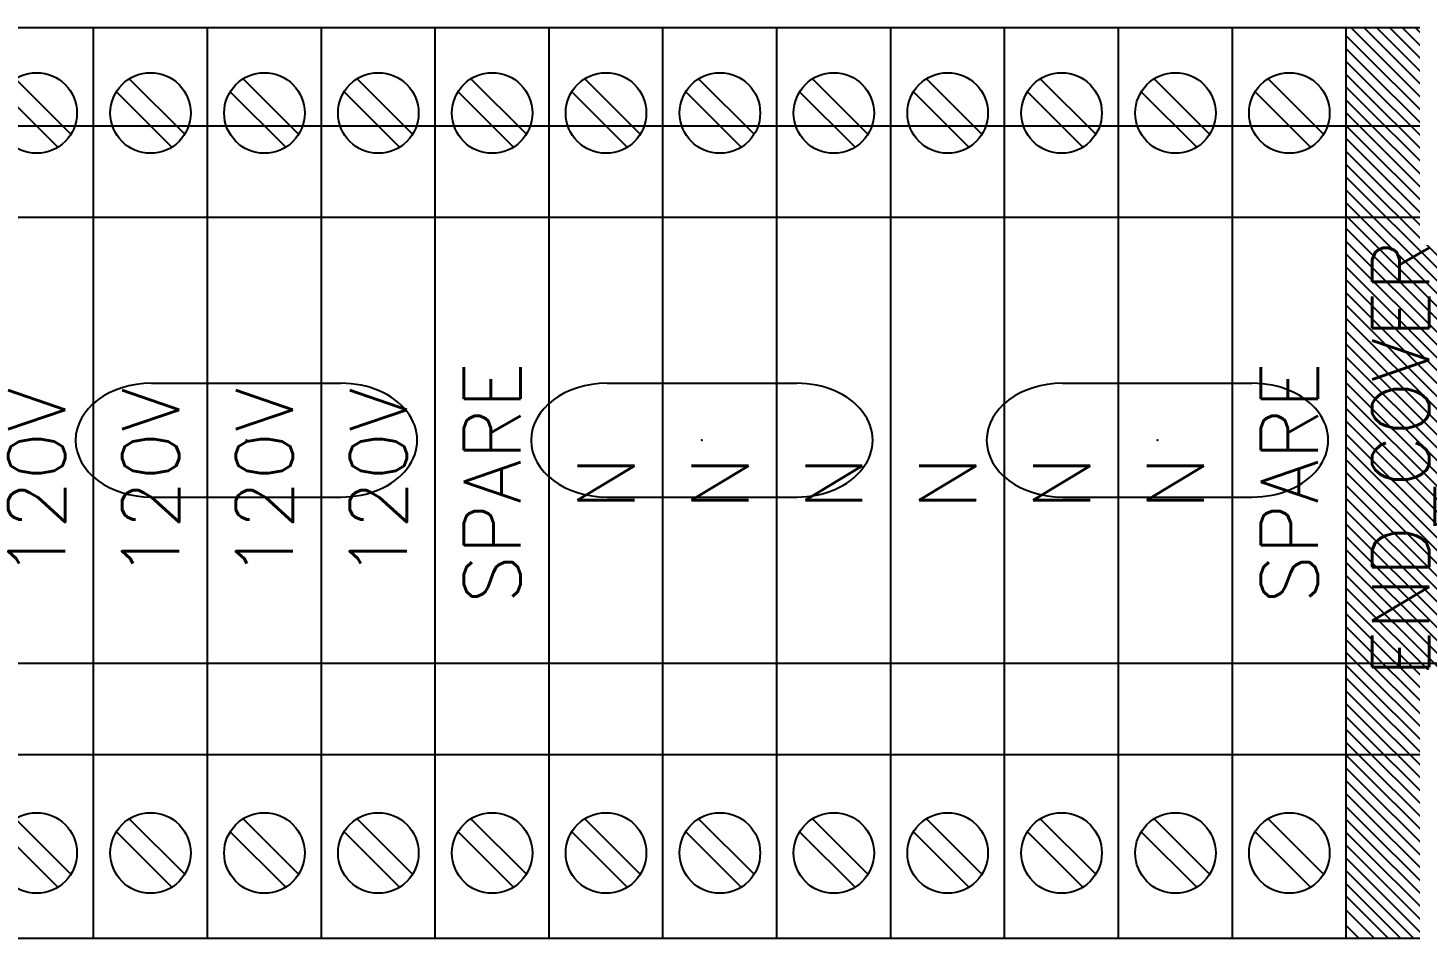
# Model space of a CAD drawing. Header units: inches. Extents: x 0.1 to 89.7, y 0.1 to 57.6.
# Drawn here: x 26.582 to 29.618, y 27.281 to 29.281 of the extents above; entities that cross this region are included whole.
import ezdxf
from ezdxf.enums import TextEntityAlignment as Align

# ---------------------------------------------------------------- set-up
doc = ezdxf.new("R2010")
doc.units = ezdxf.units.IN
doc.header["$MEASUREMENT"] = 0
doc.set_wipeout_variables(frame=1)
for name, color, linetype in [('PSYMS', 7, 'Continuous'), ('PTERM', 4, 'Continuous'), ('PWIRE', 84, 'Continuous')]:
    doc.layers.add(name, color=color, linetype=linetype)
doc.styles.get("Standard").update_dxf_attribs({"font": 'arial.ttf'})
doc.styles.add('WD', font='romans.shx', dxfattribs={"height": 0.185})

# ---------------------------------------------------------------- blocks, each defined once
blk = doc.blocks.new('wd_default_terminal')
at = {"color": 4, "style": 'WD', "flags": 1}
for tag, p in [('INST', (0, 0.5)), ('LOC', (0, 0.3125)), ('P_TAGSTRIP', (0, 0.125))]:
    blk.add_attdef(tag, text='', height=0.125, dxfattribs=at).set_placement(p, align=Align.MIDDLE_CENTER)
at = {"color": 3, "linetype": 'Continuous', "style": 'WD', "width": 0.8}
blk.add_attdef('WIRENOL', text='', height=0.125, dxfattribs=at).set_placement((-1.125, -0.125), align=Align.MIDDLE_RIGHT)
blk.add_attdef('WIRENOR', text='', height=0.125, dxfattribs=at).set_placement((1.125, -0.125), align=Align.MIDDLE_LEFT)
at = {"color": 3, "linetype": 'Continuous', "style": 'WD', "width": 0.8, "flags": 1}
blk.add_attdef('TERMDESCL', text='', height=0.075, dxfattribs=at).set_placement((-1.125, -0.25), align=Align.MIDDLE_RIGHT)
blk.add_attdef('TERMDESCR', text='', height=0.075, dxfattribs=at).set_placement((1.125, -0.25), align=Align.MIDDLE_LEFT)
blk.add_wipeout([(-1, 0), (1, 0), (1, -0.25), (-1, -0.25)])
blk.add_wipeout([(-1, 0), (1, 0), (1, -0.25), (-1, -0.25)])
blk.add_wipeout([(1, -0.25), (-1, -0.25), (-1, 0), (1, 0)])
for p, q in [((-0.8875, -0.1717), (-0.7658, -0.05)), ((0.7375, -0.1717), (0.8592, -0.05)), ((-0.8592, -0.2), (-0.7375, -0.0783)), ((0.7658, -0.2), (0.8875, -0.0783))]:
    blk.add_line(p, q)
blk.add_lwpolyline([(1, -0.25), (-1, -0.25), (-1, 0), (1, 0)], close=True)
for centre in [(-0.8125, -0.125), (0.8125, -0.125)]:
    blk.add_circle(centre, 0.0884)
at = {"color": 4, "style": 'WD', "flags": 1}
for tag, p in [('MFG', (-0.625, -0.0625)), ('WDBLKNAM', (0.5625, -0.0625)), ('CAT', (-0.625, -0.125)), ('FPT', (0.5625, -0.125)), ('ASSYCODE', (-0.625, -0.1875)), ('FP', (0.5625, -0.1875))]:
    blk.add_attdef(tag, text='', height=0.01, dxfattribs=at).set_placement(p, align=Align.MIDDLE_CENTER)
at = {"color": 4, "style": 'WD'}
for tag in ['WIRENO', 'TERM']:
    blk.add_attdef(tag, text='', height=0.125, dxfattribs=at).set_placement((0, -0.125), align=Align.MIDDLE_CENTER)
blk = doc.blocks.new('wd_default_accessory')
at = {"style": 'WD', "flags": 1}
for tag, p in [('INST', (0, 0.4898)), ('LOC', (0, 0.3023)), ('P_TAGSTRIP', (0, 0.1148))]:
    blk.add_attdef(tag, text='', height=0.125, dxfattribs=at).set_placement(p, align=Align.MIDDLE_CENTER)
at = {"style": 'WD'}
blk.add_attdef('TERM', text='', height=0.125, dxfattribs=at).set_placement((-1.0446, -0.1822), align=Align.RIGHT)
blk.add_wipeout([(1, -0.25), (-1, -0.25), (-1, 0), (1, 0)])
for p, q in [((-0.9608, -0.25), (-0.7108, 0)), ((-0.9326, -0.25), (-0.6826, 0)), ((-0.9044, -0.25), (-0.6544, 0)), ((-0.8762, -0.25), (-0.6262, 0)), ((-0.848, -0.25), (-0.598, 0)), ((-0.8198, -0.25), (-0.5698, 0)), ((-0.7915, -0.25), (-0.5415, 0)), ((-0.7633, -0.25), (-0.5133, 0)), ((-0.7351, -0.25), (-0.4851, 0)), ((-0.7069, -0.25), (-0.4569, 0)), ((-0.6787, -0.25), (-0.4287, 0)), ((-0.6505, -0.25), (-0.4005, 0)), ((-0.6223, -0.25), (-0.3723, 0)), ((-0.5941, -0.25), (-0.3441, 0)), ((-0.5658, -0.25), (-0.3158, 0)), ((-0.5376, -0.25), (-0.2876, 0)), ((-0.5094, -0.25), (-0.2594, 0)), ((-0.453, -0.25), (-0.203, 0)), ((-0.3684, -0.25), (-0.1184, 0)), ((-0.3402, -0.25), (-0.0902, 0)), ((-0.2837, -0.25), (-0.0337, 0)), ((-0.2555, -0.25), (-0.0055, 0)), ((-0.1991, -0.25), (0.0509, 0)), ((-0.1709, -0.25), (0.0791, 0)), ((-0.1427, -0.25), (0.1073, 0)), ((-0.0863, -0.25), (0.1637, 0)), ((-0.058, -0.25), (0.192, 0)), ((-0.0298, -0.25), (0.2202, 0)), ((-0.0016, -0.25), (0.2484, 0)), ((0.0548, -0.25), (0.3048, 0)), ((0.083, -0.25), (0.333, 0)), ((0.1112, -0.25), (0.3612, 0)), ((0.1394, -0.25), (0.3902, 0.0008)), ((0.3933, -0.25), (0.6433, 0)), ((0.4216, -0.25), (0.6716, 0)), ((0.4498, -0.25), (0.6998, 0)), ((0.5062, -0.25), (0.7562, 0)), ((0.5626, -0.25), (0.8126, 0)), ((0.5908, -0.25), (0.8408, 0)), ((0.619, -0.25), (0.869, 0)), ((0.6755, -0.25), (0.9255, 0)), ((0.7319, -0.25), (0.9819, 0)), ((-1, -0.0621), (-0.9379, 0)), ((-1, -0.0282), (-0.9718, 0)), ((-1, -0.1199), (-0.8801, 0)), ((-1, -0.1481), (-0.8519, 0)), ((-1, -0.1763), (-0.8237, 0)), ((-1, -0.2046), (-0.7954, 0)), ((-1, -0.2328), (-0.7672, 0)), ((-1, -0.0926), (-0.9074, 0)), ((-0.989, -0.25), (-0.739, 0)), ((-0.4812, -0.25), (-0.2312, 0)), ((-0.4248, -0.25), (-0.1748, 0)), ((-0.3966, -0.25), (-0.1466, 0)), ((-0.3119, -0.25), (-0.0619, 0)), ((-0.2273, -0.25), (0.0227, 0)), ((-0.1145, -0.25), (0.1355, 0)), ((0.0266, -0.25), (0.2766, 0)), ((0.1677, -0.25), (0.4177, 0)), ((0.1959, -0.25), (0.4459, 0)), ((0.2241, -0.25), (0.4741, 0)), ((0.2523, -0.25), (0.5023, 0)), ((0.2805, -0.25), (0.5305, 0)), ((0.3087, -0.25), (0.5587, 0)), ((0.3369, -0.25), (0.5869, 0)), ((0.3651, -0.25), (0.6151, 0)), ((0.478, -0.25), (0.728, 0)), ((0.5344, -0.25), (0.7844, 0)), ((0.6472, -0.25), (0.8972, 0)), ((0.7037, -0.25), (0.9537, 0)), ((0.7601, -0.25), (1, -0.0101)), ((0.7883, -0.25), (1, -0.0383)), ((0.8165, -0.25), (1, -0.0665)), ((0.8447, -0.25), (1, -0.0947)), ((0.8729, -0.25), (1, -0.1229)), ((0.9012, -0.25), (1, -0.1512)), ((0.9294, -0.25), (1, -0.1794)), ((0.9576, -0.25), (1, -0.2076)), ((0.9858, -0.25), (1, -0.2358))]:
    blk.add_line(p, q)
blk.add_lwpolyline([(1, -0.25), (-1, -0.25), (-1, 0), (1, 0)], close=True)
at = {"style": 'WD', "flags": 1}
for tag, p in [('MFG', (-0.625, -0.0625)), ('WDBLKNAM', (0.5625, -0.0625)), ('CAT', (-0.625, -0.125)), ('FPT', (0.5625, -0.125)), ('ASSYCODE', (-0.625, -0.1875)), ('FP', (0.5625, -0.1875))]:
    blk.add_attdef(tag, text='', height=0.01, dxfattribs=at).set_placement(p, align=Align.MIDDLE_CENTER)
blk = doc.blocks.new('HDIN152C3')
for p, q in [((0, 0.69), (24, 0.69)), ((0, 0.49), (24, 0.49)), ((17.2918, 0.125), (17.7082, 0.125)), ((18.2918, 0.125), (18.7082, 0.125)), ((19.2918, 0.125), (19.7082, 0.125)), ((17.2918, -0.125), (17.7082, -0.125)), ((18.2918, -0.125), (18.7082, -0.125)), ((19.2918, -0.125), (19.7082, -0.125)), ((0, -0.49), (24, -0.49)), ((0, -0.69), (24, -0.69))]:
    blk.add_line(p, q)
for centre, start_param, end_param in [((17.2918, 0), -1.570796, 1.570794), ((17.7082, 0), 1.570794, 4.712394), ((18.2918, 0), -1.570796, 1.570794), ((18.7082, 0), 1.570794, 4.712394), ((19.2918, 0), -1.570796, 1.570794), ((19.7082, 0), 1.570794, 4.712394)]:
    blk.add_ellipse(centre, major_axis=(-0.1668, 0), ratio=0.749429, start_param=start_param, end_param=end_param)
for p in [(17.5, 0), (18.5, 0), (19.5, 0)]:
    blk.add_point(p)
at = {"flags": 11}
for p in [(1.5, 0), (22.5, 0)]:
    blk.add_attdef('NC', text='', height=0.01, rotation=270, dxfattribs=at).set_placement(p, align=Align.MIDDLE)

msp = doc.modelspace()

# ---------------------------------------------------------------- block references
at = {"layer": 'PSYMS'}
ref = msp.add_blockref('wd_default_terminal', (26.47703, 28.28098), dxfattribs=dict(at, rotation=90))
ref.add_attrib('WIRENO', '120V', dxfattribs={"layer": 'PWIRE', "color": 4, "height": 0.125, "rotation": 90, "style": 'WD'}).set_placement((26.60203, 28.28098), align=Align.MIDDLE_CENTER)

# ---------------------------------------------------------------- next in the draw order: block references
ref = msp.add_blockref('wd_default_terminal', (26.72703, 28.28098), dxfattribs=dict(at, rotation=90))
ref.add_attrib('WIRENO', '120V', dxfattribs={"layer": 'PWIRE', "color": 4, "height": 0.125, "rotation": 90, "style": 'WD'}).set_placement((26.85203, 28.28098), align=Align.MIDDLE_CENTER)

# ---------------------------------------------------------------- next in the draw order: block references
ref = msp.add_blockref('wd_default_terminal', (26.97703, 28.28098), dxfattribs=dict(at, rotation=90))
ref.add_attrib('WIRENO', '120V', dxfattribs={"layer": 'PWIRE', "color": 4, "height": 0.125, "rotation": 90, "style": 'WD'}).set_placement((27.10203, 28.28098), align=Align.MIDDLE_CENTER)

# ---------------------------------------------------------------- next in the draw order: block references
ref = msp.add_blockref('wd_default_terminal', (27.22703, 28.28098), dxfattribs=dict(at, rotation=90))
ref.add_attrib('TERM', '120V', dxfattribs={"layer": 'PTERM', "color": 4, "height": 0.125, "rotation": 90, "style": 'WD'}).set_placement((27.35203, 28.28098), align=Align.MIDDLE_CENTER)

# ---------------------------------------------------------------- next in the draw order: block references
ref = msp.add_blockref('wd_default_terminal', (27.47703, 28.28098), dxfattribs=dict(at, rotation=90))
ref.add_attrib('TERM', 'SPARE', dxfattribs={"layer": 'PTERM', "color": 4, "height": 0.125, "rotation": 90, "style": 'WD'}).set_placement((27.60203, 28.28098), align=Align.MIDDLE_CENTER)

# ---------------------------------------------------------------- next in the draw order: block references
ref = msp.add_blockref('wd_default_terminal', (27.72703, 28.28098), dxfattribs=dict(at, rotation=90))
ref.add_attrib('WIRENO', 'N', dxfattribs={"layer": 'PWIRE', "color": 4, "height": 0.125, "rotation": 90, "style": 'WD'}).set_placement((27.85203, 28.28098), align=Align.MIDDLE_CENTER)

# ---------------------------------------------------------------- next in the draw order: block references
ref = msp.add_blockref('wd_default_terminal', (27.97703, 28.28098), dxfattribs=dict(at, rotation=90))
ref.add_attrib('WIRENO', 'N', dxfattribs={"layer": 'PWIRE', "color": 4, "height": 0.125, "rotation": 90, "style": 'WD'}).set_placement((28.10203, 28.28098), align=Align.MIDDLE_CENTER)

# ---------------------------------------------------------------- next in the draw order: block references
ref = msp.add_blockref('wd_default_terminal', (28.22703, 28.28098), dxfattribs=dict(at, rotation=90))
ref.add_attrib('WIRENO', 'N', dxfattribs={"layer": 'PWIRE', "color": 4, "height": 0.125, "rotation": 90, "style": 'WD'}).set_placement((28.35203, 28.28098), align=Align.MIDDLE_CENTER)

# ---------------------------------------------------------------- next in the draw order: block references
ref = msp.add_blockref('wd_default_terminal', (28.47703, 28.28098), dxfattribs=dict(at, rotation=90))
ref.add_attrib('WIRENO', 'N', dxfattribs={"layer": 'PWIRE', "color": 4, "height": 0.125, "rotation": 90, "style": 'WD'}).set_placement((28.60203, 28.28098), align=Align.MIDDLE_CENTER)

# ---------------------------------------------------------------- next in the draw order: block references
ref = msp.add_blockref('wd_default_terminal', (28.72703, 28.28098), dxfattribs=dict(at, rotation=90))
ref.add_attrib('TERM', 'N', dxfattribs={"layer": 'PTERM', "color": 4, "height": 0.125, "rotation": 90, "style": 'WD'}).set_placement((28.85203, 28.28098), align=Align.MIDDLE_CENTER)

# ---------------------------------------------------------------- next in the draw order: block references
ref = msp.add_blockref('wd_default_terminal', (28.97703, 28.28098), dxfattribs=dict(at, rotation=90))
ref.add_attrib('WIRENO', 'N', dxfattribs={"layer": 'PWIRE', "color": 4, "height": 0.125, "rotation": 90, "style": 'WD'}).set_placement((29.10203, 28.28098), align=Align.MIDDLE_CENTER)

# ---------------------------------------------------------------- next in the draw order: block references
ref = msp.add_blockref('wd_default_terminal', (29.22703, 28.28098), dxfattribs=dict(at, rotation=90))
ref.add_attrib('TERM', 'SPARE', dxfattribs={"layer": 'PTERM', "color": 4, "height": 0.125, "rotation": 90, "style": 'WD'}).set_placement((29.35203, 28.28098), align=Align.MIDDLE_CENTER)

# ---------------------------------------------------------------- next in the draw order: block references
ref = msp.add_blockref('wd_default_accessory', (29.47703, 28.28098), dxfattribs=dict(at, rotation=90))
ref.add_attrib('TERM', 'END_COVER', dxfattribs={"layer": 'PTERM', "height": 0.125, "rotation": 90, "style": 'WD'}).set_placement((29.6592, 28.81372), align=Align.RIGHT)

# ---------------------------------------------------------------- next in the draw order: block references
msp.add_blockref('HDIN152C3', (9.5625, 28.375), dxfattribs=at)

doc.saveas('drawing.dxf')
